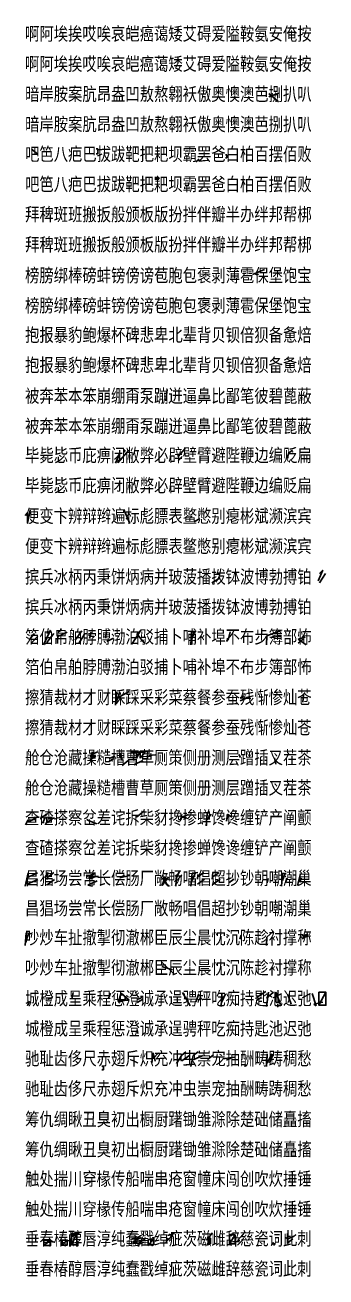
# Model space of a CAD drawing. Header units: millimetres. Extents: x 57484 to 62949, y 20083 to 192180.
# Drawn here: x 57485 to 60019, y 181629 to 192180 of the extents above; entities that cross this region are included whole.
import ezdxf

# ---------------------------------------------------------------- set-up
doc = ezdxf.new("R2010")
doc.units = ezdxf.units.MM
doc.header["$MEASUREMENT"] = 0
doc.layers.add('PenUp', color=1, linetype='Continuous')
doc.styles.add('border', font='simplex.shx', dxfattribs={"bigfont": 'border.shx'})
doc.styles.add('chin2', font='simplex.shx', dxfattribs={"bigfont": 'chin2.shx'})
doc.styles.add('gbk', font='simplex.shx', dxfattribs={"bigfont": 'gbk.shx'})
doc.styles.add('xdx', font='simplex.shx', dxfattribs={"bigfont": 'xdx.shx'})
doc.dimstyles.get("Standard").update_dxf_attribs({"dimscale": 2, "dimtxt": 1, "dimasz": 1, "dimexe": 0.18, "dimexo": 0.0625, "dimgap": 0.9, "dimtad": 0, "dimtih": 1, "dimtoh": 1, "dimdec": 0, "dimzin": 12, "dimdsep": 46, "dimtxsty": 'chin2', "dimblk": 'OPEN', "dimcen": 1, "dimadec": 0, "dimazin": 3, "dimtfac": 1, "dimtdec": 0, "dimtofl": 0, "dimtmove": 0, "dimatfit": 3, "dimldrblk": 'OPEN', "dimfxl": 1, "dimtolj": 1, "dimtzin": 0, "dimarcsym": 0})

# ---------------------------------------------------------------- blocks, each defined once
blk = doc.blocks.new('_Open')
at = {"color": 0, "linetype": 'ByBlock', "lineweight": -2}
for p, q in [((-1, 0.2), (0, 0)), ((-1, -0.2), (0, 0)), ((0, 0), (-1, 0))]:
    blk.add_line(p, q, dxfattribs=at)
blk = doc.blocks.new('*D3')
at = {"color": 0, "lineweight": -2, "transparency": 16777216}
for p, q in [((58454, 186061), (58516, 186061)), ((58516, 186059), (58516, 186032)), ((58516, 185999), (58516, 186027)), ((58481, 185997), (58516, 185997))]:
    blk.add_line(p, q, dxfattribs=at)
at = {"layer": 'Defpoints', "color": 0, "transparency": 16777216}
for p in [(58454, 186061), (58481, 185997), (58516, 185997)]:
    blk.add_point(p, dxfattribs=at)
at = {"color": 0, "lineweight": -2, "transparency": 16777216, "xscale": 2, "yscale": 2, "zscale": 2}
for p, rotation in [((58516, 186061), 90), ((58516, 185997), 270)]:
    blk.add_blockref('_Open', p, dxfattribs=dict(at, rotation=rotation))
at = {"color": 0, "transparency": 16777216, "insert": (58516, 186029), "char_height": 2, "attachment_point": 5, "style": 'chin2'}
blk.add_mtext('\\A1;64', dxfattribs=at)
blk = doc.blocks.new('*D23')
at = {"color": 0, "lineweight": -2, "transparency": 16777216}
for p, q in [((58311, 188597), (58325, 188597)), ((58311, 188587), (58325, 188587)), ((58325, 188585), (58323, 188585)), ((58325, 188595), (58325, 188589)), ((58325, 188587), (58325, 188585))]:
    blk.add_line(p, q, dxfattribs=at)
at = {"layer": 'Defpoints', "color": 0, "transparency": 16777216}
for p in [(58311, 188597), (58311, 188587), (58325, 188587)]:
    blk.add_point(p, dxfattribs=at)
at = {"color": 0, "lineweight": -2, "transparency": 16777216, "xscale": 2, "yscale": 2, "zscale": 2}
for p, rotation in [((58325, 188597), 90), ((58325, 188587), 270)]:
    blk.add_blockref('_Open', p, dxfattribs=dict(at, rotation=rotation))
at = {"color": 0, "transparency": 16777216, "insert": (58320, 188585), "char_height": 2, "attachment_point": 5, "style": 'chin2'}
blk.add_mtext('\\A1;10', dxfattribs=at)
blk = doc.blocks.new('*D24')
at = {"color": 0, "lineweight": -2, "transparency": 16777216}
for p, q in [((58640, 184984), (58638, 184984)), ((58640, 184980), (58640, 184985)), ((58649, 184984), (58642, 184984)), ((58651, 184980), (58651, 184985))]:
    blk.add_line(p, q, dxfattribs=at)
at = {"layer": 'Defpoints', "color": 0, "transparency": 16777216}
for p in [(58640, 184984), (58640, 184979), (58651, 184979)]:
    blk.add_point(p, dxfattribs=at)
at = {"color": 0, "lineweight": -2, "transparency": 16777216, "xscale": 2, "yscale": 2, "zscale": 2, "rotation": 180}
blk.add_blockref('_Open', (58640, 184984), dxfattribs=at)
at = {"color": 0, "lineweight": -2, "transparency": 16777216, "xscale": 2, "yscale": 2, "zscale": 2}
blk.add_blockref('_Open', (58651, 184984), dxfattribs=at)
at = {"color": 0, "transparency": 16777216, "insert": (58635, 184984), "char_height": 2, "attachment_point": 5, "style": 'chin2'}
blk.add_mtext('\\A1;11', dxfattribs=at)
blk = doc.blocks.new('*D25')
at = {"color": 0, "lineweight": -2, "transparency": 16777216}
for p, q in [((58673, 184984), (58673, 184978)), ((58675, 184979), (58681, 184979)), ((58692, 184979), (58686, 184979)), ((58694, 184984), (58694, 184978))]:
    blk.add_line(p, q, dxfattribs=at)
at = {"layer": 'Defpoints', "color": 0, "transparency": 16777216}
for p in [(58673, 184984), (58694, 184984), (58694, 184979)]:
    blk.add_point(p, dxfattribs=at)
at = {"color": 0, "lineweight": -2, "transparency": 16777216, "xscale": 2, "yscale": 2, "zscale": 2, "rotation": 180}
blk.add_blockref('_Open', (58673, 184979), dxfattribs=at)
at = {"color": 0, "lineweight": -2, "transparency": 16777216, "xscale": 2, "yscale": 2, "zscale": 2}
blk.add_blockref('_Open', (58694, 184979), dxfattribs=at)
at = {"color": 0, "transparency": 16777216, "insert": (58683, 184979), "char_height": 2, "attachment_point": 5, "style": 'chin2'}
blk.add_mtext('\\A1;21', dxfattribs=at)
blk = doc.blocks.new('*D26')
at = {"color": 0, "lineweight": -2, "transparency": 16777216}
for p, q in [((59609, 183922), (59615, 183922)), ((59609, 183908), (59615, 183908)), ((59615, 183920), (59615, 183918)), ((59615, 183910), (59615, 183912))]:
    blk.add_line(p, q, dxfattribs=at)
at = {"layer": 'Defpoints', "color": 0, "transparency": 16777216}
for p in [(59609, 183922), (59609, 183908), (59615, 183908)]:
    blk.add_point(p, dxfattribs=at)
at = {"color": 0, "lineweight": -2, "transparency": 16777216, "xscale": 2, "yscale": 2, "zscale": 2}
for p, rotation in [((59615, 183922), 90), ((59615, 183908), 270)]:
    blk.add_blockref('_Open', p, dxfattribs=dict(at, rotation=rotation))
at = {"color": 0, "transparency": 16777216, "insert": (59615, 183915), "char_height": 2, "attachment_point": 5, "style": 'chin2'}
blk.add_mtext('\\A1;14', dxfattribs=at)
blk = doc.blocks.new('*D27')
at = {"color": 0, "lineweight": -2, "transparency": 16777216}
for p, q in [((58689, 184924), (58687, 184924)), ((58691, 184926), (58691, 184924)), ((58694, 184926), (58694, 184924)), ((58696, 184924), (58698, 184924))]:
    blk.add_line(p, q, dxfattribs=at)
at = {"layer": 'Defpoints', "color": 0, "transparency": 16777216}
for p in [(58691, 184926), (58694, 184926), (58694, 184924)]:
    blk.add_point(p, dxfattribs=at)
at = {"color": 0, "lineweight": -2, "transparency": 16777216, "xscale": 2, "yscale": 2, "zscale": 2}
blk.add_blockref('_Open', (58691, 184924), dxfattribs=at)
at = {"color": 0, "lineweight": -2, "transparency": 16777216, "xscale": 2, "yscale": 2, "zscale": 2, "rotation": 180}
blk.add_blockref('_Open', (58694, 184924), dxfattribs=at)
at = {"color": 0, "transparency": 16777216, "insert": (58701, 184924), "char_height": 2, "attachment_point": 5, "style": 'chin2'}
blk.add_mtext('\\A1;3', dxfattribs=at)
blk = doc.blocks.new('*D28')
at = {"color": 0, "lineweight": -2, "transparency": 16777216}
for p, q in [((59332, 183420), (59341, 183420)), ((59332, 183406), (59341, 183406)), ((59341, 183418), (59341, 183416)), ((59341, 183408), (59341, 183410))]:
    blk.add_line(p, q, dxfattribs=at)
at = {"layer": 'Defpoints', "color": 0, "transparency": 16777216}
for p in [(59332, 183420), (59332, 183406), (59341, 183406)]:
    blk.add_point(p, dxfattribs=at)
at = {"color": 0, "lineweight": -2, "transparency": 16777216, "xscale": 2, "yscale": 2, "zscale": 2}
for p, rotation in [((59341, 183420), 90), ((59341, 183406), 270)]:
    blk.add_blockref('_Open', p, dxfattribs=dict(at, rotation=rotation))
at = {"color": 0, "transparency": 16777216, "insert": (59341, 183413), "char_height": 2, "attachment_point": 5, "style": 'chin2'}
blk.add_mtext('\\A1;14', dxfattribs=at)
blk = doc.blocks.new('*D54')
at = {"color": 0, "lineweight": -2, "transparency": 16777216}
for p, q in [((58084, 191136), (58097, 191136)), ((58084, 191094), (58097, 191094)), ((58097, 191134), (58097, 191118)), ((58097, 191096), (58097, 191112))]:
    blk.add_line(p, q, dxfattribs=at)
at = {"layer": 'Defpoints', "color": 0, "transparency": 16777216}
for p in [(58084, 191136), (58084, 191094), (58097, 191094)]:
    blk.add_point(p, dxfattribs=at)
at = {"color": 0, "lineweight": -2, "transparency": 16777216, "xscale": 2, "yscale": 2, "zscale": 2}
for p, rotation in [((58097, 191136), 90), ((58097, 191094), 270)]:
    blk.add_blockref('_Open', p, dxfattribs=dict(at, rotation=rotation))
at = {"color": 0, "transparency": 16777216, "insert": (58097, 191115), "char_height": 2, "attachment_point": 5, "style": 'chin2'}
blk.add_mtext('\\A1;43', dxfattribs=at)
blk = doc.blocks.new('*D55')
at = {"color": 0, "lineweight": -2, "transparency": 16777216}
for p, q in [((59174, 191087), (59184, 191087)), ((59183, 191085), (59183, 191077)), ((59174, 191062), (59184, 191062)), ((59183, 191064), (59183, 191072))]:
    blk.add_line(p, q, dxfattribs=at)
at = {"layer": 'Defpoints', "color": 0, "transparency": 16777216}
for p in [(59174, 191087), (59174, 191062), (59183, 191062)]:
    blk.add_point(p, dxfattribs=at)
at = {"color": 0, "lineweight": -2, "transparency": 16777216, "xscale": 2, "yscale": 2, "zscale": 2}
for p, rotation in [((59183, 191087), 90), ((59183, 191062), 270)]:
    blk.add_blockref('_Open', p, dxfattribs=dict(at, rotation=rotation))
at = {"color": 0, "transparency": 16777216, "insert": (59183, 191074), "char_height": 2, "attachment_point": 5, "style": 'chin2'}
blk.add_mtext('\\A1;26', dxfattribs=at)
blk = doc.blocks.new('*D115')
at = {"color": 0, "lineweight": -2, "transparency": 16777216}
for p, q in [((58578, 190895), (58611, 190895)), ((58578, 190882), (58611, 190882)), ((58610, 190893), (58610, 190891)), ((58610, 190884), (58610, 190886))]:
    blk.add_line(p, q, dxfattribs=at)
at = {"layer": 'Defpoints', "color": 0, "transparency": 16777216}
for p in [(58578, 190895), (58578, 190882), (58610, 190895)]:
    blk.add_point(p, dxfattribs=at)
at = {"color": 0, "lineweight": -2, "transparency": 16777216, "xscale": 2, "yscale": 2, "zscale": 2}
for p, rotation in [((58610, 190895), 90), ((58610, 190882), 270)]:
    blk.add_blockref('_Open', p, dxfattribs=dict(at, rotation=rotation))
at = {"color": 0, "transparency": 16777216, "insert": (58610, 190888), "char_height": 2, "attachment_point": 5, "style": 'chin2'}
blk.add_mtext('\\A1;14', dxfattribs=at)
blk = doc.blocks.new('*D128')
at = {"color": 0, "lineweight": -2, "transparency": 16777216}
for p, q in [((58132, 183406), (58145, 183406)), ((58132, 183375), (58145, 183375)), ((58145, 183404), (58145, 183393)), ((58145, 183377), (58145, 183388))]:
    blk.add_line(p, q, dxfattribs=at)
at = {"layer": 'Defpoints', "color": 0, "transparency": 16777216}
for p in [(58132, 183406), (58132, 183375), (58145, 183406)]:
    blk.add_point(p, dxfattribs=at)
at = {"color": 0, "lineweight": -2, "transparency": 16777216, "xscale": 2, "yscale": 2, "zscale": 2}
for p, rotation in [((58145, 183406), 90), ((58145, 183375), 270)]:
    blk.add_blockref('_Open', p, dxfattribs=dict(at, rotation=rotation))
at = {"color": 0, "transparency": 16777216, "insert": (58145, 183391), "char_height": 2, "attachment_point": 5, "style": 'chin2'}
blk.add_mtext('\\A1;32', dxfattribs=at)

msp = doc.modelspace()

# ---------------------------------------------------------------- linework, layer by layer
for p, q in [((59539.1, 191573.5), (59619.1, 191604.4)), ((59539.2, 191604.2), (59619.5, 191533.7)), ((57539.2, 191135), (57593.1, 191092.5)), ((58923.1, 191027.3), (58951, 191048.4)), ((59401.1, 190077.9), (59500, 190118.3)), ((59450.1, 190080.4), (59432, 190075.5)), ((58670, 189011.8), (58682.9, 189109.2)), ((58247.1, 188486.3), (58279, 188564.4)), ((58265.1, 188490.4), (58358.1, 188597.4)), ((58774, 188543.4), (58833.1, 188611.4)), ((58774, 188566.3), (58774, 188543.4)), ((58774.1, 188507.4), (58807.1, 188543.4)), ((59690.2, 188527.5), (59705.1, 188570.4)), ((59738, 188597.2), (59704.1, 188570.4)), ((58276.1, 188515.4), (58265.1, 188490.4)), ((57505.1, 188069.6), (57505.1, 187981.4)), ((58368.1, 187979.5), (58316.4, 188097.6)), ((58956.1, 188021.3), (58909, 187993.4)), ((59953.5, 187495), (59993.1, 187586.4)), ((59993.1, 187586.4), (59964.1, 187556.4)), ((59964.1, 187479.4), (60016.1, 187556.4)), ((57639.1, 186957.4), (57700.1, 187079.4)), ((57700.1, 187079.4), (57668.1, 187051.4)), ((57795.1, 187082.4), (57761, 187064.4)), ((57907.1, 186995.5), (57964.1, 187074.4)), ((57964.1, 187074.4), (57940.1, 187046.5)), ((58162.1, 187013.4), (58170, 187066.2)), ((58383.1, 186963.4), (58459.1, 187080.4)), ((58459.1, 187080.4), (58426.2, 187050.4)), ((58887.1, 187001.4), (58911.2, 187067.3)), ((59212, 187067), (59194.2, 186996.4)), ((59520.1, 187031.7), (59640.6, 187077.3)), ((57520.1, 186997.4), (57561.1, 187048.4)), ((57538, 186974.3), (57591.9, 187030.4)), ((57561.1, 187048.4), (57538.1, 187030.4)), ((57667.9, 186975.5), (57727, 187051.3)), ((57761, 187044.3), (57757, 186968.1)), ((57761.1, 187026.3), (57840.1, 187064.4)), ((57940.1, 186972.3), (57985.1, 187046.4)), ((58028, 187010), (58041, 187064.2)), ((58229.3, 187011.9), (58173, 186984.3)), ((58426.2, 187050.4), (58488.1, 186973.3)), ((59195, 187009.4), (59180, 186984.3)), ((59641, 187031.4), (59561.1, 187018.4)), ((59785.1, 186970.4), (59828, 187003.2)), ((58256, 186477.5), (58284, 186559.3)), ((59295.1, 186485.4), (59356.1, 186508.4)), ((59824.9, 186474.1), (59830, 186535.3)), ((58081, 186019.4), (58030.2, 185983.4)), ((58035.1, 186009.3), (58054, 186055.5)), ((58043, 186004.2), (58067.1, 186019.4)), ((58054, 186035.2), (58094.2, 186055.4)), ((58291.4, 185999), (58286.1, 186047.2)), ((58298.1, 186014.4), (58301.9, 185981.2)), ((58377.9, 186051.9), (58497.7, 186051.9)), ((58394.2, 186015.2), (58401.9, 185982.2)), ((58423.1, 185998.5), (58423.1, 186060.2)), ((58454.2, 186000.5), (58454.2, 186060.5)), ((58582.9, 186029.5), (58528.3, 186024.4)), ((59299.1, 186008.3), (59283.9, 186031.2)), ((58193.3, 185971.8), (58229.8, 185997.3)), ((58302.1, 185940.4), (58354.1, 185981.4)), ((58402.1, 185944.4), (58476, 185982.3)), ((59596.2, 185950.9), (59586.4, 186002.7)), ((57512, 185460.6), (57578.2, 185498.4)), ((57633.2, 185459.4), (57656, 185505.4)), ((57673.1, 185456.6), (57720.1, 185494.4)), ((58423.2, 185505), (58484.2, 185553.6)), ((58805.1, 185505.4), (58861, 185525.3)), ((58805.1, 185505.4), (58841.1, 185502.4)), ((59019, 185485.3), (59052.1, 185528.4)), ((59181, 185470.4), (59190, 185503.4)), ((59190, 185503.4), (59190, 185529.5)), ((59190, 185529.5), (59226.1, 185503.4)), ((58010.1, 185479.4), (58089.2, 185448.7)), ((57503.2, 184938.8), (57592.8, 184979.5)), ((57511.1, 184997.4), (57588.5, 185035.3)), ((57672, 184933.4), (57734.2, 184979.3)), ((57678.1, 184997.4), (57727.9, 185038.2)), ((58070, 185026.3), (58000.8, 185003.3)), ((58013.1, 184931.3), (58092.9, 184967.4)), ((58023.1, 184985.5), (58080.1, 185005.4)), ((58323.7, 185015.2), (58283.9, 184992.3)), ((58283.9, 184992.3), (58364.1, 185012.3)), ((58665.1, 185003.3), (58640.1, 184927.4)), ((58640.1, 184927.4), (58694.1, 185001.4)), ((58679.1, 184937.4), (58656.1, 184984.4)), ((58760.1, 184967.4), (58805, 185018.4)), ((58893.1, 184969.5), (58918.1, 185033.3)), ((58937.1, 184938.1), (58997.1, 184982.4)), ((58941.1, 185002.4), (58991, 185038.4)), ((59061.1, 184933.7), (59127.2, 184980.5)), ((59067, 185000.3), (59119.1, 185038.5)), ((59201.8, 184951.6), (59244.2, 184981.3)), ((59532.8, 184988), (59522.8, 184952)), ((59654.1, 184970.5), (59674, 185031.4)), ((59690, 184989.4), (59678, 184951.4)), ((59780.1, 184929.4), (59805.3, 185028.4)), ((59811, 184992.1), (59799.6, 184956.9)), ((58694.1, 184927.4), (58679.1, 184937.4)), ((59522.1, 184492.3), (59575.7, 184543.1)), ((57493.1, 184464.3), (57518.1, 184528.2)), ((59182, 184496.2), (59192, 184493.3)), ((59294.1, 184476.7), (59305, 184509.3)), ((59869.1, 184519.4), (59818.1, 184504.3)), ((59834, 184489.5), (59870, 184504.4)), ((58637.1, 184280.8), (58743.8, 184179.4)), ((58638.1, 184246.2), (58725.2, 184218.4)), ((58203.1, 184020.3), (58186.6, 183975.6)), ((58271.9, 183949.4), (58295.1, 184020.2)), ((58295.1, 184020.2), (58361.1, 183960.7)), ((58875.8, 183914), (58809.6, 184025.1)), ((58923.1, 183948.4), (58947.1, 184014.4)), ((59141.1, 183948.4), (59172.1, 184014.5)), ((59435.1, 183983.4), (59513.5, 184034.1)), ((59536.1, 183993.4), (59578.2, 184029.5)), ((59597.9, 184029.3), (59597.9, 183948.6)), ((59636.2, 183922.2), (59597.9, 184029.3)), ((59631.4, 183941.6), (59597.9, 184029.3)), ((59725.7, 183928.9), (59694.6, 184016.4)), ((59903, 184019.2), (59936.7, 183914.8)), ((59959, 183918.5), (60018.7, 184028.3)), ((57522.2, 183954.4), (57505.1, 183913.4)), ((57715, 183984.5), (57675.1, 183966.3)), ((58328.1, 183960.4), (58270.6, 183945.3)), ((58361.1, 183960.4), (58282.5, 183960.4)), ((58328.1, 183990.4), (58328.1, 183960.4)), ((58428, 183943.3), (58475.1, 183966.4)), ((58970, 183978.2), (58938.6, 183960.7)), ((59597.9, 183948.6), (59604.9, 183941.6)), ((59604.9, 183941.6), (59631.4, 183941.6)), ((59631.4, 183941.6), (59631.4, 183954.4)), ((59916.7, 183928.8), (59992.1, 183945.4)), ((59936.7, 183914.8), (59916.7, 183928.8)), ((58563.1, 183469.4), (58608.1, 183518.5)), ((58806, 183449.4), (58872.1, 183498.4)), ((58901.2, 183458.6), (58983.1, 183496.4)), ((59072, 183501.4), (59021.1, 183460.4)), ((59247.3, 183482.1), (59149.2, 183467.4)), ((59525.1, 183431.4), (59563, 183510.4)), ((57642.1, 181893.8), (57700.5, 181938.4)), ((57798, 181897.7), (57840.4, 181939.4)), ((57876.7, 181899.7), (57922.2, 181995.4)), ((58391.1, 181907.3), (58429.1, 181922.4)), ((58410.1, 181936.4), (58466.2, 181961.5)), ((58448.1, 181907.4), (58486.2, 181922.4)), ((58523, 181900.1), (58569.2, 181945.4)), ((58683.1, 181938.4), (58733.1, 181979.4)), ((59025.9, 181909.6), (59046.1, 181955.5)), ((59237.9, 181991.4), (59207.3, 181983.5)), ((59207.3, 181907.4), (59254, 181983.5)), ((59275, 181898.4), (59312.1, 181936.4)), ((59568, 181915.3), (59590.2, 181905.4)), ((59590.2, 181905.4), (59576.8, 181897.3)), ((59694.1, 181910.4), (59694.1, 181995.4)), ((59700.1, 181918.2), (59740, 181949))]:
    msp.add_line(p, q)
for points in [[(59959, 184028.3), (60018.7, 184028.3), (60018.7, 183918.5), (59959, 183918.5)], [(57642.1, 181938.4), (57700.5, 181938.4), (57700.5, 181893.8), (57642.1, 181893.8)], [(57798, 181939.4), (57840.4, 181939.4), (57840.4, 181897.7), (57798, 181897.7)], [(57876.7, 181995.4), (57922.2, 181995.4), (57922.2, 181899.7), (57876.7, 181899.7)], [(58523, 181945.4), (58569.2, 181945.4), (58569.2, 181900.1), (58523, 181900.1)], [(59025.9, 181955.5), (59046.1, 181955.5), (59046.1, 181909.6), (59025.9, 181909.6)], [(59207.3, 181983.5), (59254, 181983.5), (59254, 181907.4), (59207.3, 181907.4)]]:
    msp.add_lwpolyline(points, close=True)
at = {"layer": 'PenUp'}
for p, q in [((57486.1, 188047.4), (57505.1, 188069.6)), ((57505.1, 187981.4), (57527.1, 188090.4)), ((59129, 187520.4), (59058.1, 187479.4)), ((59128.1, 187551.4), (59083.1, 187548.4)), ((58881.9, 186956.3), (58887.2, 187067.3)), ((58887.2, 187067.3), (58921.1, 187060.4)), ((59517.1, 186956.1), (59520.1, 187031.7)), ((59585.1, 187031.4), (59561.1, 187018.4)), ((59844.1, 187021.4), (59785.2, 187003.4)), ((59785.2, 187003.4), (59851.1, 186957.4)), ((58247.2, 186446.8), (58256.2, 186559.4)), ((58256.1, 186505.4), (58361.1, 186563.4)), ((59295.1, 186508.3), (59326.1, 186526.4)), ((59386.1, 186503.4), (59295.1, 186508.6)), ((58054, 186055.5), (58043.1, 186019.4)), ((58043.1, 186019.4), (58081.1, 186019.4)), ((58241.1, 186017.4), (58193.1, 185997.5)), ((58423.1, 186060.2), (58394.1, 186033.4)), ((58454.2, 186060.5), (58423.1, 185998.5)), ((58497.7, 186051.9), (58454.2, 186000.5)), ((57604.1, 185503.4), (57512.1, 185498.4)), ((57616, 185487.4), (57633.1, 185505.4)), ((57633.1, 185505.4), (57667.1, 185533.4)), ((57734.1, 185496.4), (57673.1, 185494.4)), ((58008.1, 185486.4), (58010.1, 185479.4)), ((58792.1, 185469.3), (58805.1, 185525.4)), ((59009, 185432.4), (59019.1, 185528.4)), ((59019.1, 185528.4), (59036.1, 185554.5)), ((59181, 185470.4), (59190, 185529.5)), ((57512.1, 185480.4), (57488.2, 185439.3)), ((57673.1, 185475.5), (57658.1, 185443.4)), ((57484.9, 184922.4), (57511.4, 185035.3)), ((57511.4, 185035.3), (57503.1, 184979.4)), ((57651.1, 184992.4), (57678.1, 185038.5)), ((57678.1, 185038.5), (57672.2, 184979.4)), ((58103.1, 185003.4), (58023.1, 185005.4)), ((58023.1, 185005.4), (58052.1, 184982.4)), ((58755.1, 184922.4), (58760.1, 185018.5)), ((58760.1, 184992.4), (58782.1, 185043.4)), ((58882.1, 184922.4), (58893.1, 185033.4)), ((58893.1, 185033.4), (58941.1, 185038.4)), ((58941.1, 185020.4), (58936.9, 184982.4)), ((59067.1, 185038.4), (59061, 184980.3)), ((59201.1, 184994.4), (59202.1, 184981.4)), ((59644.1, 184922.3), (59654.1, 185031.4)), ((59654.1, 185031.4), (59683, 185026.4)), ((58052.2, 184923.2), (58013.1, 184931.3)), ((57484.9, 184422.5), (57493.1, 184528.3)), ((57493.1, 184528.3), (57545.1, 184520.4)), ((59517.1, 184422.5), (59522.1, 184492.3)), ((59834.1, 184504.4), (59823, 184479.4)), ((59888.1, 184501), (59834.1, 184504.4)), ((57889.2, 184026.5), (57879.1, 183973.4)), ((59136, 183908.5), (59141.1, 184014.3)), ((59517, 183908.4), (59536.1, 184029.5)), ((59536, 184011.4), (59521.1, 183975.4)), ((58470.8, 183984.3), (58427.9, 183966.5)), ((59437.1, 183975.4), (59435.1, 183983.4)), ((59475.1, 183983.4), (59438.1, 183960.4)), ((58428.2, 183712.4), (58434.1, 183681.4)), ((58552.2, 183434.3), (58563.1, 183518.4)), ((58563.1, 183518.4), (58580.3, 183446.7)), ((58761, 183429.4), (58806.1, 183498.4)), ((58806.1, 183498.4), (58839.1, 183525.4)), ((58882, 183402.4), (58901, 183496.4)), ((58901, 183496.4), (58942.1, 183527.4)), ((59517.1, 183402.4), (59525.1, 183510.4)), ((59544.1, 183434.3), (59573.1, 183505.5)), ((57878.1, 181971.4), (57945.1, 182004.1)), ((59275, 181936.4), (59337.1, 182008.7)), ((57730.8, 181923.3), (57642.1, 181938.4)), ((57862, 181934.4), (57798, 181939.4)), ((57865.8, 181884.4), (57876.7, 181995.4)), ((58378.1, 181943.4), (58409.9, 181961.5)), ((58497, 181945.3), (58391.1, 181922.4)), ((58391.1, 181922.4), (58410.1, 181932.5)), ((58409.9, 181948.5), (58456.2, 181974.5)), ((58440.1, 181886.4), (58448.1, 181922.4)), ((58448.1, 181922.4), (58467.1, 181932.4)), ((58550.8, 181950.4), (58523, 181945.4)), ((58569.2, 181900.1), (58569.1, 181964.4)), ((58683.2, 181958.4), (58674.2, 181917.3)), ((58744, 181994.5), (58683.1, 181979.4)), ((59009.1, 181940.4), (59025.9, 181955.5)), ((59025.9, 181955.5), (59063.1, 182001.2)), ((59294.1, 181936.4), (59275, 181936.4)), ((59700.1, 181949.4), (59675.1, 181961.4)), ((59747, 181972.3), (59700.1, 181949.4))]:
    msp.add_line(p, q, dxfattribs=at)

# ---------------------------------------------------------------- texts
at = {"color": 4, "style": 'border'}
for s, p in [('啊阿埃挨哎唉哀皑癌蔼矮艾碍爱隘鞍氨安俺按', (57485.1, 192038.4)), ('暗岸胺案肮昂盎凹敖熬翱袄傲奥懊澳芭捌扒叭', (57485.1, 191530.4)), ('吧笆八疤巴拔跋靶把耙坝霸罢爸白柏百摆佰败', (57485.1, 191024.4)), ('拜稗斑班搬扳般颁板版扮拌伴瓣半办绊邦帮梆', (57485.1, 190516.4)), ('榜膀绑棒磅蚌镑傍谤苞胞包褒剥薄雹保堡饱宝', (57485.1, 190002.4)), ('抱报暴豹鲍爆杯碑悲卑北辈背贝钡倍狈备惫焙', (57485.1, 189500.4)), ('被奔苯本笨崩绷甭泵蹦迸逼鼻比鄙笔彼碧蓖蔽', (57485.1, 188986.4)), ('毕毙毖币庇痹闭敝弊必辟壁臂避陛鞭边编贬扁', (57485.1, 188486.4)), ('便变卞辨辩辫遍标彪膘表鳖憋别瘪彬斌濒滨宾', (57485.1, 187974.4)), ('摈兵冰柄丙秉饼炳病并玻菠播拨钵波博勃搏铂', (57485.1, 187462.4)), ('箔伯帛舶脖膊渤泊驳捕卜哺补埠不布步簿部怖', (57485.1, 186956.4)), ('擦猜裁材才财睬踩采彩菜蔡餐参蚕残惭惨灿苍', (57485.1, 186446.4)), ('舱仓沧藏操糙槽曹草厕策侧册测层蹭插叉茬茶', (57485.1, 185938.4)), ('查碴搽察岔差诧拆柴豺搀掺蝉馋谗缠铲产阐颤', (57485.1, 185432.4)), ('昌猖场尝常长偿肠厂敞畅唱倡超抄钞朝嘲潮巢', (57485.1, 184922.4)), ('吵炒车扯撤掣彻澈郴臣辰尘晨忱沉陈趁衬撑称', (57485.1, 184422.4)), ('城橙成呈乘程惩澄诚承逞骋秤吃痴持匙池迟弛', (57485.1, 183908.4)), ('驰耻齿侈尺赤翅斥炽充冲虫崇宠抽酬畴踌稠愁', (57485.1, 183402.4)), ('筹仇绸瞅丑臭初出橱厨躇锄雏滁除楚础储矗搐', (57485.1, 182890.4)), ('触处揣川穿椽传船喘串疮窗幢床闯创吹炊捶锤', (57485.1, 182388.4)), ('垂春椿醇唇淳纯蠢戳绰疵茨磁雌辞慈瓷词此刺', (57485.1, 181884.4))]:
    msp.add_text(s, height=127, dxfattribs=at).set_placement(p)
at = {"color": 2}
for s, style, p in [('啊阿埃挨哎唉哀皑癌蔼矮艾碍爱隘鞍氨安俺按', 'gbk', (57485.1, 191784.4)), ('暗岸胺案肮昂盎凹敖熬翱袄傲奥懊澳芭捌扒叭', 'gbk', (57485.1, 191276.4)), ('吧笆八疤巴拔跋靶把耙坝霸罢爸白柏百摆佰败', 'gbk', (57485.1, 190770.4)), ('拜稗斑班搬扳般颁板版扮拌伴瓣半办绊邦帮梆', 'gbk', (57485.1, 190262.4)), ('榜膀绑棒磅蚌镑傍谤苞胞包褒剥薄雹保堡饱宝', 'gbk', (57485.1, 189748.4)), ('抱报暴豹鲍爆杯碑悲卑北辈背贝钡倍狈备惫焙', 'gbk', (57485.1, 189246.4)), ('被奔苯本笨崩绷甭泵蹦迸逼鼻比鄙笔彼碧蓖蔽', 'gbk', (57485.1, 188732.4)), ('毕毙毖币庇痹闭敝弊必辟壁臂避陛鞭边编贬扁', 'gbk', (57485.1, 188232.4)), ('便变卞辨辩辫遍标彪膘表鳖憋别瘪彬斌濒滨宾', 'gbk', (57485.1, 187720.4)), ('摈兵冰柄丙秉饼炳病并玻菠播拨钵波博勃搏铂', 'gbk', (57485.1, 187208.4)), ('箔伯帛舶脖膊渤泊驳捕卜哺补埠不布步簿部怖', 'gbk', (57485.1, 186702.4)), ('擦猜裁材才财睬踩采彩菜蔡餐参蚕残惭惨灿苍', 'gbk', (57485.1, 186192.4)), ('舱仓沧藏操糙槽曹草厕策侧册测层蹭插叉茬茶', 'gbk', (57485.1, 185684.4)), ('查碴搽察岔差诧拆柴豺搀掺蝉馋谗缠铲产阐颤', 'gbk', (57485.1, 185178.4)), ('昌猖场尝常长偿肠厂敞畅唱倡超抄钞朝嘲潮巢', 'gbk', (57485.1, 184668.4)), ('吵炒车扯撤掣彻澈郴臣辰尘晨忱沉陈趁衬撑称', 'xdx', (57485.1, 184168.4)), ('城橙成呈乘程惩澄诚承逞骋秤吃痴持匙池迟弛', 'gbk', (57485.1, 183654.4)), ('驰耻齿侈尺赤翅斥炽充冲虫崇宠抽酬畴踌稠愁', 'gbk', (57485.1, 183148.4)), ('筹仇绸瞅丑臭初出橱厨躇锄雏滁除楚础储矗搐', 'gbk', (57485.1, 182636.4)), ('触处揣川穿椽传船喘串疮窗幢床闯创吹炊捶锤', 'gbk', (57485.1, 182134.4)), ('垂春椿醇唇淳纯蠢戳绰疵茨磁雌辞慈瓷词此刺', 'gbk', (57485.1, 181630.4))]:
    msp.add_text(s, height=127, dxfattribs=dict(at, style=style)).set_placement(p)

# ---------------------------------------------------------------- dimensions: what is measured, and where the dimension line sits
for base, p1, p2, picture, middle in [((58097, 191093.7), (58084.2, 191136.4), (58084.2, 191093.7), '*D54', (58097, 191115.1)), ((59183.4, 191061.5), (59174.3, 191087.4), (59174.3, 191061.5), '*D55', (59183.4, 191074.5)), ((58610.2, 190895.3), (58577.6, 190881.6), (58577.6, 190895.3), '*D115', (58610.2, 190888.5)), ((58325.1, 188587.5), (58310.8, 188597.3), (58310.8, 188587.5), '*D23', (58319.9, 188585.5)), ((58515.8, 185997.5), (58454.1, 186061.4), (58481.3, 185997.5), '*D3', (58515.8, 186029.4)), ((59615.1, 183908.4), (59608.6, 183922), (59608.6, 183908.4), '*D26', (59615.1, 183915.2)), ((58144.7, 183406.4), (58131.6, 183374.7), (58131.6, 183406.4), '*D128', (58144.7, 183390.6)), ((59340.5, 183406.3), (59331.6, 183420.1), (59331.6, 183406.3), '*D28', (59340.5, 183413.2))]:
    dim = msp.add_linear_dim(base=base, p1=p1, p2=p2, angle=90, dimstyle='Standard')
    dim.commit()
    dim.dimension.update_dxf_attribs({"geometry": picture, "text_midpoint": middle})
for base, p1, p2, picture, middle in [((58640.1, 184984.3), (58651, 184979.4), (58640.1, 184979.4), '*D24', (58635.3, 184984.3)), ((58694, 184978.8), (58673, 184983.8), (58694, 184983.8), '*D25', (58683.5, 184978.8)), ((58694.4, 184924.2), (58691, 184925.8), (58694.4, 184925.8), '*D27', (58700.9, 184924.2))]:
    dim = msp.add_linear_dim(base=base, p1=p1, p2=p2, dimstyle='Standard')
    dim.commit()
    dim.dimension.update_dxf_attribs({"geometry": picture, "text_midpoint": middle})

doc.saveas('drawing.dxf')
